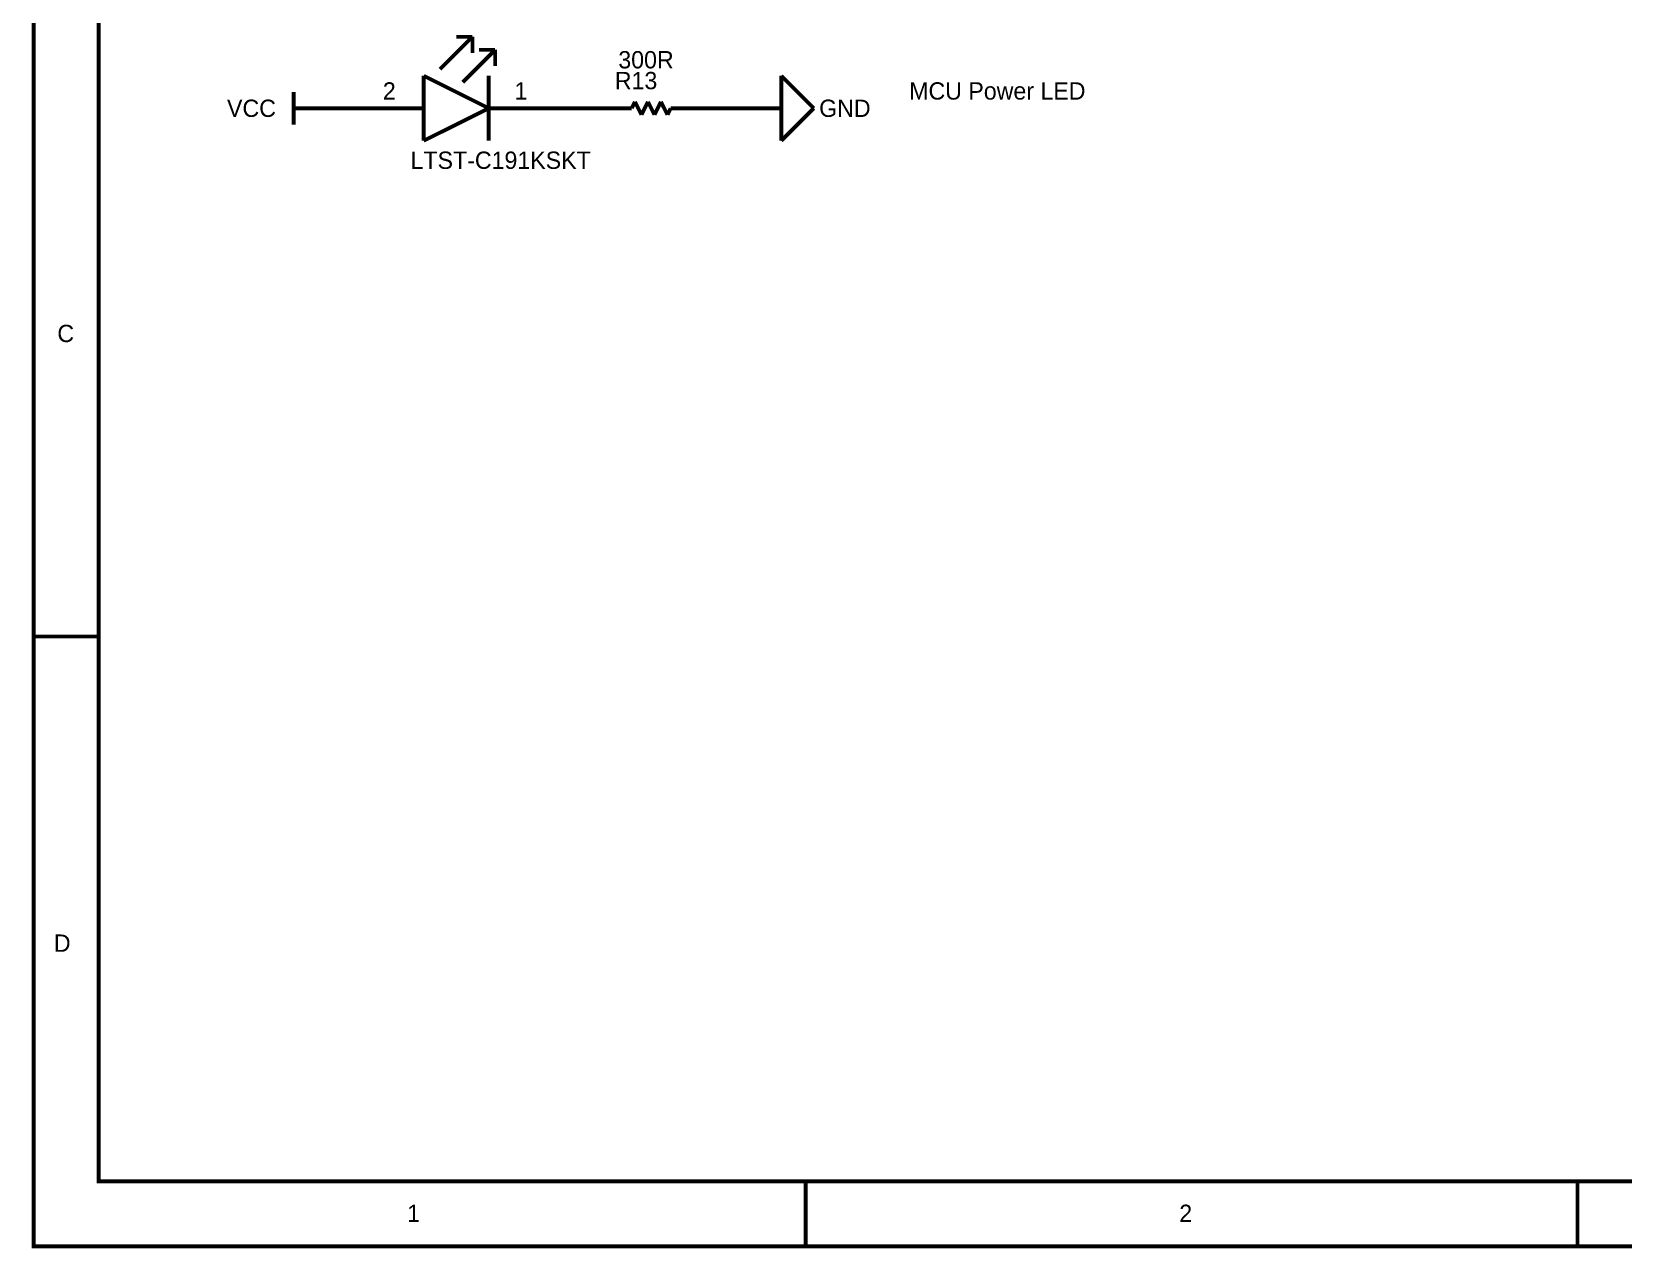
# Model space of a CAD drawing. Header units: inches. Extents: x 0 to 9.5, y -0.01 to 7.51.
# Drawn here: x -0.004 to 4.89, y -0.006 to 3.735 of the extents above; entities that cross this region are included whole.
import ezdxf

# ---------------------------------------------------------------- set-up
doc = ezdxf.new("R2010")
doc.units = ezdxf.units.IN
doc.header["$MEASUREMENT"] = 0
doc.layers.add('Sheet', color=255, linetype='Continuous')

msp = doc.modelspace()

# ---------------------------------------------------------------- linework, layer by layer
at = {"layer": 'Sheet'}
for points in [[(0.002, 7.5, 0.0118, 0.0118, 0), (9.4987, 7.5, 0.0118, 0.0118, 0), (9.4987, 0, 0.0118, 0.0118, 0), (0.002, 0, 0.0118, 0.0118, 0), (0.002, 7.5, 0.0118, 0.0118, 0)], [(0.002, 7.5, 0.0039, 0.0039, 0), (0.002, 0, 0.0039, 0.0039, 0), (9.4987, 0, 0.0039, 0.0039, 0), (9.4987, 7.5, 0.0039, 0.0039, 0), (0.002, 7.5, 0.0039, 0.0039, 0), (0.002, 7.5, 0.0039, 0.0039, 0)], [(0.2017, 7.2996, 0.0118, 0.0118, 0), (9.299, 7.2996, 0.0118, 0.0118, 0), (9.299, 0.1998, 0.0118, 0.0118, 0), (0.2017, 0.1998, 0.0118, 0.0118, 0), (0.2017, 7.2996, 0.0118, 0.0118, 0)], [(0.2017, 7.2996, 0.0039, 0.0039, 0), (0.2017, 0.1998, 0.0039, 0.0039, 0), (9.299, 0.1998, 0.0039, 0.0039, 0), (9.299, 7.2996, 0.0039, 0.0039, 0), (0.2017, 7.2996, 0.0039, 0.0039, 0), (0.2017, 7.2996, 0.0039, 0.0039, 0)]]:
    msp.add_lwpolyline(points, format="xyseb", close=True, dxfattribs=at)
for points in [[(1.2514, 3.6195, 0.0118, 0.0118, 0), (1.3512, 3.7194, 0.0118, 0.0118, 0)], [(1.3512, 3.7194, 0.0118, 0.0118, 0), (1.3013, 3.7194, 0.0118, 0.0118, 0)], [(1.3512, 3.7194, 0.0118, 0.0118, 0), (1.3512, 3.6694, 0.0118, 0.0118, 0)], [(1.3213, 3.5795, 0.0118, 0.0118, 0), (1.4211, 3.6794, 0.0118, 0.0118, 0)], [(1.4211, 3.6794, 0.0118, 0.0118, 0), (1.3712, 3.6794, 0.0118, 0.0118, 0)], [(1.4211, 3.6794, 0.0118, 0.0118, 0), (1.4211, 3.6295, 0.0118, 0.0118, 0)], [(1.2015, 3.5995, 0.0118, 0.0118, 0), (1.2015, 3.3998, 0.0118, 0.0118, 0)], [(1.2015, 3.5995, 0.0118, 0.0118, 0), (1.4012, 3.4996, 0.0118, 0.0118, 0)], [(1.4012, 3.5995, 0.0118, 0.0118, 0), (1.4012, 3.3998, 0.0118, 0.0118, 0)], [(2.3011, 3.5995, 0.0118, 0.0118, 0), (2.3011, 3.3998, 0.0118, 0.0118, 0)], [(2.3011, 3.5995, 0.0118, 0.0118, 0), (2.401, 3.4996, 0.0118, 0.0118, 0)], [(0.8014, 3.5496, 0.0118, 0.0118, 0), (0.8014, 3.4497, 0.0118, 0.0118, 0)], [(1.8511, 3.5196, 0.0118, 0.0118, 0), (1.8412, 3.4996, 0.0118, 0.0118, 0)], [(1.8711, 3.4797, 0.0118, 0.0118, 0), (1.8511, 3.5196, 0.0118, 0.0118, 0)], [(1.8911, 3.5196, 0.0118, 0.0118, 0), (1.8711, 3.4797, 0.0118, 0.0118, 0)], [(1.911, 3.4797, 0.0118, 0.0118, 0), (1.8911, 3.5196, 0.0118, 0.0118, 0)], [(1.931, 3.5196, 0.0118, 0.0118, 0), (1.911, 3.4797, 0.0118, 0.0118, 0)], [(1.951, 3.4797, 0.0118, 0.0118, 0), (1.931, 3.5196, 0.0118, 0.0118, 0)], [(0.9013, 3.4996, 0.0118, 0.0118, 0), (0.8014, 3.4996, 0.0118, 0.0118, 0)], [(0.9013, 3.4996, 0.0118, 0.0118, 0), (1.0011, 3.4996, 0.0118, 0.0118, 0)], [(1.2015, 3.4996, 0.0118, 0.0118, 0), (1.0011, 3.4996, 0.0118, 0.0118, 0)], [(1.2015, 3.4996, 0.0118, 0.0118, 0), (1.1715, 3.4996, 0.0118, 0.0118, 0)], [(1.2015, 3.3998, 0.0118, 0.0118, 0), (1.4012, 3.4996, 0.0118, 0.0118, 0)], [(1.4012, 3.4996, 0.0118, 0.0118, 0), (1.6015, 3.4996, 0.0118, 0.0118, 0)], [(1.4012, 3.4996, 0.0118, 0.0118, 0), (1.4311, 3.4996, 0.0118, 0.0118, 0)], [(1.6015, 3.4996, 0.0118, 0.0118, 0), (1.7014, 3.4996, 0.0118, 0.0118, 0)], [(1.8012, 3.4996, 0.0118, 0.0118, 0), (1.7014, 3.4996, 0.0118, 0.0118, 0)], [(1.8412, 3.4996, 0.0118, 0.0118, 0), (1.8012, 3.4996, 0.0118, 0.0118, 0)], [(1.961, 3.4996, 0.0118, 0.0118, 0), (1.951, 3.4797, 0.0118, 0.0118, 0)], [(2.0009, 3.4996, 0.0118, 0.0118, 0), (1.961, 3.4996, 0.0118, 0.0118, 0)], [(2.0009, 3.4996, 0.0118, 0.0118, 0), (2.1014, 3.4996, 0.0118, 0.0118, 0)], [(2.1014, 3.4996, 0.0118, 0.0118, 0), (2.2013, 3.4996, 0.0118, 0.0118, 0)], [(2.2013, 3.4996, 0.0118, 0.0118, 0), (2.3011, 3.4996, 0.0118, 0.0118, 0)], [(2.3011, 3.3998, 0.0118, 0.0118, 0), (2.401, 3.4996, 0.0118, 0.0118, 0)], [(0.002, 1.875, 0.0118, 0.0118, 0), (0.2017, 1.875, 0.0118, 0.0118, 0)], [(2.3763, 0, 0.0118, 0.0118, 0), (2.3763, 0.1998, 0.0118, 0.0118, 0)], [(4.75, 0, 0.0118, 0.0118, 0), (4.75, 0.1998, 0.0118, 0.0118, 0)]]:
    msp.add_lwpolyline(points, format="xyseb", dxfattribs=at)

# ---------------------------------------------------------------- texts
for s, height, p in [('300R', 0.05327, (1.7999, 3.6222)), ('2', 0.0533, (1.0757, 3.5263)), ('1', 0.0533, (1.4804, 3.5263)), ('R13', 0.05327, (1.7892, 3.5582)), ('MCU Power LED', 0.053267, (2.6945, 3.5263)), ('VCC', 0.05327, (0.5964, 3.473)), ('GND', 0.05327, (2.4176, 3.473)), ('LTST-C191KSKT', 0.053267, (1.1609, 3.3132)), ('C', 0.0533, (0.0746, 2.7805)), ('D', 0.0533, (0.0639, 0.9055)), ('1', 0.0533, (1.1502, 0.0746)), ('2', 0.0533, (3.5252, 0.0746))]:
    msp.add_text(s, height=height, dxfattribs=at).set_placement(p)

doc.saveas('drawing.dxf')
